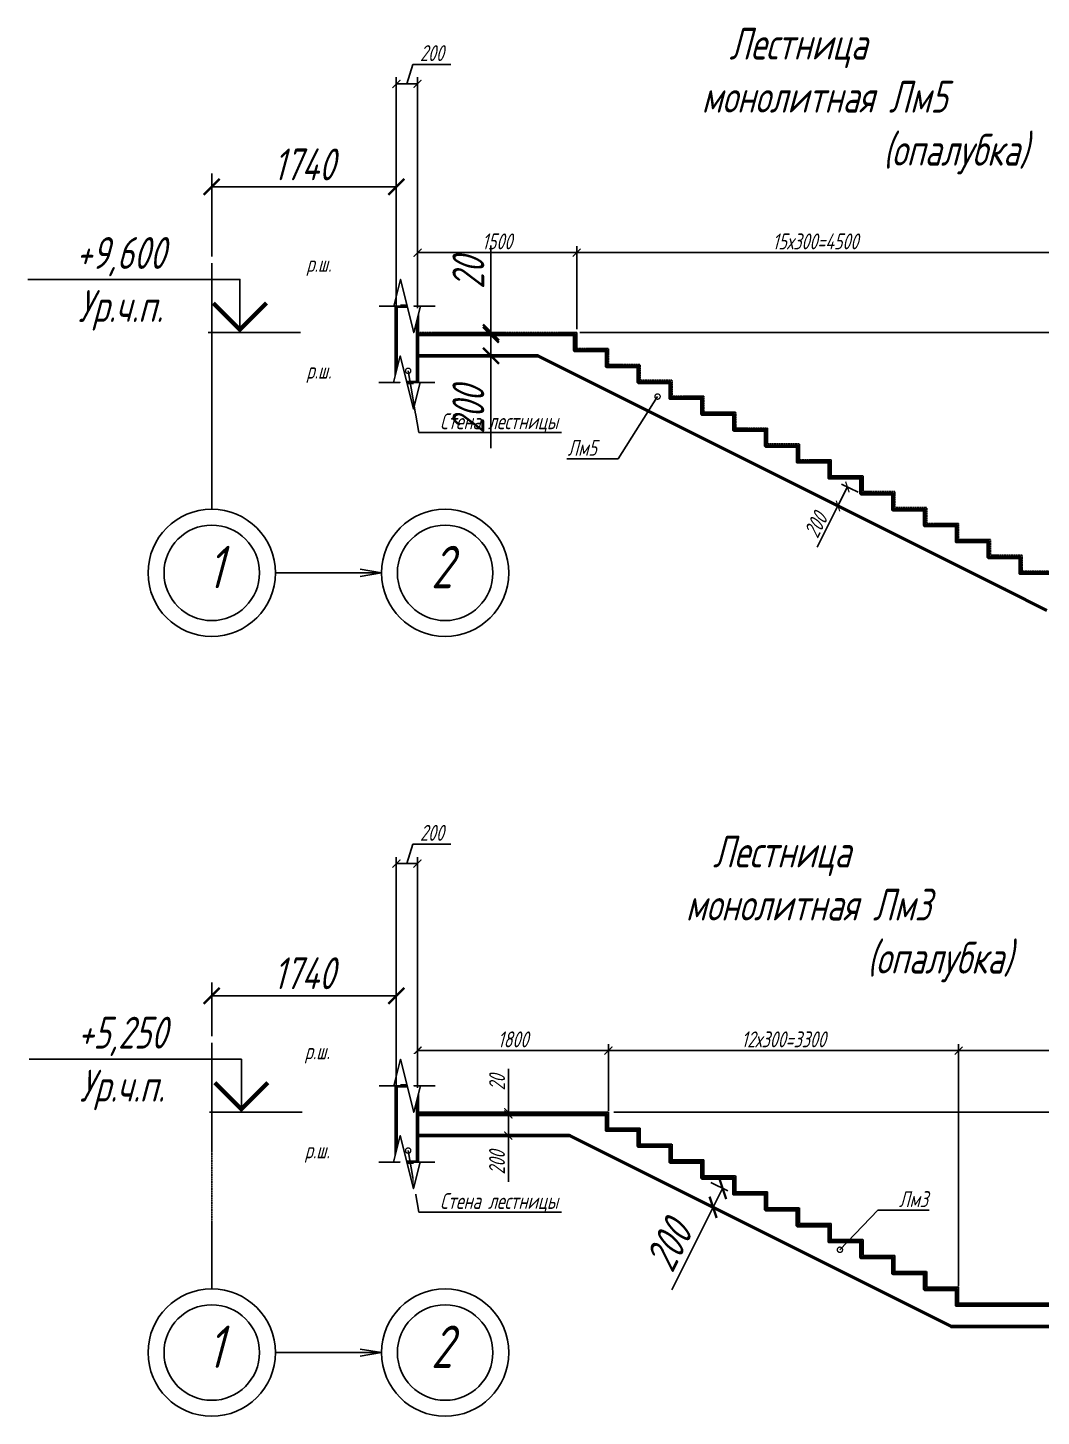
# Model space of a CAD drawing. Header units: millimetres. Extents: x 645 to 249636, y -127504 to 76561.
# Drawn here: x 138656 to 148209, y -37476 to -24388 of the extents above; entities that cross this region are included whole.
import ezdxf
from ezdxf import colors
from ezdxf.entities.mleader import LeaderData, LeaderLine
from ezdxf.enums import TextEntityAlignment as Align
from ezdxf.math import Vec2, Vec3

# ---------------------------------------------------------------- set-up
doc = ezdxf.new("R2010")
doc.units = ezdxf.units.MM
for name, pattern in [('JIS_02_1.0', [2, 1, -1]), ('Штриховая', [6, 4, -2]), ('Штрихпунктирная', [11, 6, -2, 1, -2])]:
    doc.linetypes.add(name, pattern=pattern)
doc.layers.get('Defpoints').update_dxf_attribs({"color": 8})
for name, color, linetype, lineweight in [('монолит', 5, 'Continuous', 50), ('Обозначение', 94, 'Continuous', 25), ('Обозначения @ 100', 82, 'Continuous', 25), ('Основная', 7, 'Continuous', 60)]:
    doc.layers.add(name, color=color, linetype=linetype, lineweight=lineweight)
doc.layers.add('пол', color=7, linetype='JIS_02_1.0')
doc.styles.get("Standard").update_dxf_attribs({"font": 'simplex.shx', "width": 0.7, "oblique": 15, "height": 3})
doc.dimstyles.new('Default', dxfattribs={"dimtxt": 3, "dimasz": 1.5, "dimexe": 1.25, "dimexo": 0.625, "dimtad": 1, "dimdec": 0, "dimtxsty": 'Standard', "dimblk": 'ARCHTICK', "dimcen": 2.5, "dimadec": 0, "dimazin": 0, "dimtfac": 1, "dimtdec": 0, "dimtmove": 0, "dimatfit": 3, "dimfxl": 1, "dimarcsym": 0})

# ---------------------------------------------------------------- blocks, each defined once
blk = doc.blocks.new('_DotSmall')
at = {"color": 0, "linetype": 'ByBlock', "const_width": 0.5}
blk.add_lwpolyline([(-0.0625, 0, 1), (0.0625, 0, 1)], format="xyb", close=True, dxfattribs=at)
blk = doc.blocks.new('_ArchTick')
at = {"color": 0, "linetype": 'ByBlock', "const_width": 0.15}
blk.add_lwpolyline([(-0.5, -0.5), (0.5, 0.5)], dxfattribs=at)
blk = doc.blocks.new('*D56')
at = {"layer": 'Defpoints', "color": 0, "transparency": 16777216}
for p in [(142330, -26508), (142330, -27011), (143830, -27261)]:
    blk.add_point(p, dxfattribs=at)
at = {"layer": 'Обозначение', "color": 0, "lineweight": -2, "transparency": 16777216}
for p, q in [((142330, -26980), (142330, -26446)), ((143830, -26508), (142330, -26508)), ((143830, -27230), (143830, -26446))]:
    blk.add_line(p, q, dxfattribs=at)
at = {"layer": 'Обозначение', "color": 0, "lineweight": -2, "transparency": 16777216, "xscale": 75, "yscale": 75, "zscale": 75, "rotation": 180}
blk.add_blockref('_ArchTick', (142330, -26508), dxfattribs=at)
at = {"layer": 'Обозначение', "color": 0, "lineweight": -2, "transparency": 16777216, "xscale": 75, "yscale": 75, "zscale": 75}
blk.add_blockref('_ArchTick', (143830, -26508), dxfattribs=at)
at = {"layer": 'Обозначение', "color": 0, "transparency": 16777216, "insert": (143080, -26402), "char_height": 150, "attachment_point": 5}
blk.add_mtext('1500', dxfattribs=at)
blk = doc.blocks.new('*D55')
at = {"layer": 'Defpoints', "color": 0, "transparency": 16777216}
for p in [(148330, -26508), (143830, -27261), (148330, -29511)]:
    blk.add_point(p, dxfattribs=at)
at = {"layer": 'Обозначение', "color": 0, "lineweight": -2, "transparency": 16777216}
for p, q in [((143830, -27230), (143830, -26446)), ((143830, -26508), (148330, -26508)), ((148330, -29480), (148330, -26446))]:
    blk.add_line(p, q, dxfattribs=at)
at = {"layer": 'Обозначение', "color": 0, "lineweight": -2, "transparency": 16777216, "xscale": 75, "yscale": 75, "zscale": 75, "rotation": 180}
blk.add_blockref('_ArchTick', (143830, -26508), dxfattribs=at)
at = {"layer": 'Обозначение', "color": 0, "lineweight": -2, "transparency": 16777216, "xscale": 75, "yscale": 75, "zscale": 75}
blk.add_blockref('_ArchTick', (148330, -26508), dxfattribs=at)
at = {"layer": 'Обозначение', "color": 0, "transparency": 16777216, "insert": (146080, -26402), "char_height": 150, "attachment_point": 5}
blk.add_mtext('15х300=4500', dxfattribs=at)
blk = doc.blocks.new('*D54')
at = {"layer": 'Defpoints', "color": 0, "transparency": 16777216}
for p in [(142330, -34030), (142330, -34461), (144130, -34631)]:
    blk.add_point(p, dxfattribs=at)
at = {"layer": 'Обозначение', "color": 0, "lineweight": -2, "transparency": 16777216}
for p, q in [((142330, -34430), (142330, -33968)), ((144130, -34600), (144130, -33968)), ((144130, -34030), (142330, -34030))]:
    blk.add_line(p, q, dxfattribs=at)
at = {"layer": 'Обозначение', "color": 0, "lineweight": -2, "transparency": 16777216, "xscale": 75, "yscale": 75, "zscale": 75, "rotation": 180}
blk.add_blockref('_ArchTick', (142330, -34030), dxfattribs=at)
at = {"layer": 'Обозначение', "color": 0, "lineweight": -2, "transparency": 16777216, "xscale": 75, "yscale": 75, "zscale": 75}
blk.add_blockref('_ArchTick', (144130, -34030), dxfattribs=at)
at = {"layer": 'Обозначение', "color": 0, "transparency": 16777216, "insert": (143230, -33924), "char_height": 150, "attachment_point": 5}
blk.add_mtext('1800', dxfattribs=at)
blk = doc.blocks.new('*D53')
at = {"layer": 'Defpoints', "color": 0, "transparency": 16777216}
for p in [(147430, -34030), (144130, -34631), (147430, -36281)]:
    blk.add_point(p, dxfattribs=at)
at = {"layer": 'Обозначение', "color": 0, "lineweight": -2, "transparency": 16777216}
for p, q in [((144130, -34600), (144130, -33968)), ((147430, -36250), (147430, -33968)), ((144130, -34030), (147430, -34030))]:
    blk.add_line(p, q, dxfattribs=at)
at = {"layer": 'Обозначение', "color": 0, "lineweight": -2, "transparency": 16777216, "xscale": 75, "yscale": 75, "zscale": 75, "rotation": 180}
blk.add_blockref('_ArchTick', (144130, -34030), dxfattribs=at)
at = {"layer": 'Обозначение', "color": 0, "lineweight": -2, "transparency": 16777216, "xscale": 75, "yscale": 75, "zscale": 75}
blk.add_blockref('_ArchTick', (147430, -34030), dxfattribs=at)
at = {"layer": 'Обозначение', "color": 0, "transparency": 16777216, "insert": (145780, -33924), "char_height": 150, "attachment_point": 5, "bg_fill": 3, "box_fill_scale": 1.1, "bg_fill_color": 256, "bg_fill_true_color": 13158600, "bg_fill_transparency": 0}
blk.add_mtext('12х300=3300', dxfattribs=at)
blk = doc.blocks.new('*D52')
at = {"layer": 'Defpoints', "color": 0, "transparency": 16777216}
for p in [(149830, -34030), (147430, -36281), (149830, -36319)]:
    blk.add_point(p, dxfattribs=at)
at = {"layer": 'Обозначение', "color": 0, "lineweight": -2, "transparency": 16777216}
for p, q in [((147430, -36250), (147430, -33968)), ((149830, -36288), (149830, -33968)), ((147430, -34030), (149830, -34030))]:
    blk.add_line(p, q, dxfattribs=at)
at = {"layer": 'Обозначение', "color": 0, "lineweight": -2, "transparency": 16777216, "xscale": 75, "yscale": 75, "zscale": 75, "rotation": 180}
blk.add_blockref('_ArchTick', (147430, -34030), dxfattribs=at)
at = {"layer": 'Обозначение', "color": 0, "lineweight": -2, "transparency": 16777216, "xscale": 75, "yscale": 75, "zscale": 75}
blk.add_blockref('_ArchTick', (149830, -34030), dxfattribs=at)
at = {"layer": 'Обозначение', "color": 0, "transparency": 16777216, "insert": (148630, -33924), "char_height": 150, "attachment_point": 5}
blk.add_mtext('2400', dxfattribs=at)
blk = doc.blocks.new('*D51')
at = {"layer": 'Defpoints', "color": 0, "transparency": 16777216}
for p in [(144150, -34611), (151179, -34611), (149830, -36411)]:
    blk.add_point(p, dxfattribs=at)
at = {"layer": 'Обозначение', "color": 0, "lineweight": -2, "transparency": 16777216}
for p, q in [((144181, -34611), (151241, -34611)), ((151179, -36411), (151179, -34611)), ((149861, -36411), (151241, -36411))]:
    blk.add_line(p, q, dxfattribs=at)
at = {"layer": 'Обозначение', "color": 0, "lineweight": -2, "transparency": 16777216, "xscale": 75, "yscale": 75, "zscale": 75}
for p, rotation in [((151179, -34611), 90), ((151179, -36411), 270)]:
    blk.add_blockref('_ArchTick', p, dxfattribs=dict(at, rotation=rotation))
at = {"layer": 'Обозначение', "color": 0, "transparency": 16777216, "insert": (150948, -35511), "char_height": 150, "attachment_point": 5, "rotation": 90}
blk.add_mtext('12х150=\\P1800', dxfattribs=at)
blk = doc.blocks.new('*D50')
at = {"layer": 'Defpoints', "color": 0, "transparency": 16777216}
for p in [(143830, -27261), (151179, -27261), (149830, -29661)]:
    blk.add_point(p, dxfattribs=at)
at = {"layer": 'Обозначение', "color": 0, "lineweight": -2, "transparency": 16777216}
for p, q in [((143861, -27261), (151241, -27261)), ((151179, -29661), (151179, -27261)), ((149861, -29661), (151241, -29661))]:
    blk.add_line(p, q, dxfattribs=at)
at = {"layer": 'Обозначение', "color": 0, "lineweight": -2, "transparency": 16777216, "xscale": 75, "yscale": 75, "zscale": 75}
for p, rotation in [((151179, -27261), 90), ((151179, -29661), 270)]:
    blk.add_blockref('_ArchTick', p, dxfattribs=dict(at, rotation=rotation))
at = {"layer": 'Обозначение', "color": 0, "transparency": 16777216, "insert": (151073, -28461), "char_height": 150, "attachment_point": 5, "rotation": 90}
blk.add_mtext('16х150=2400', dxfattribs=at)
blk = doc.blocks.new('*U25')
at = {"color": 0, "linetype": 'ByBlock', "lineweight": -2}
blk.add_line((3, 0), (11.72, 0), dxfattribs=at)
blk.add_lwpolyline([(8.72, 0), (8.72, 5), (28.72, 5)], dxfattribs=at)
at = {"color": 0, "linetype": 'ByBlock', "lineweight": -2, "const_width": 0.4}
blk.add_lwpolyline([(6.22, 2.78), (8.72, 0.28), (11.22, 2.78)], dxfattribs=at)
at = {"color": 0, "linetype": 'ByBlock', "lineweight": -2, "oblique": 15}
for tag, p in [('ОТМЕТКА', (19.97, 7.5)), ('НТЕКСТ', (19.97, 2.5))]:
    blk.add_attdef(tag, text='', height=3, dxfattribs=at).set_placement(p, align=Align.MIDDLE_CENTER)
blk = doc.blocks.new('*D68')
at = {"layer": 'Defpoints', "color": 0, "transparency": 16777216}
for p in [(146510, -28781), (146293, -28896), (146421, -28960)]:
    blk.add_point(p, dxfattribs=at)
at = {"layer": 'Обозначение', "color": 0, "lineweight": -2, "transparency": 16777216}
for p, q in [((146382, -28717), (146293, -28896)), ((146482, -28767), (146326, -28689)), ((146293, -28896), (146098, -29285)), ((146393, -28946), (146237, -28868))]:
    blk.add_line(p, q, dxfattribs=at)
at = {"layer": 'Обозначение', "color": 0, "lineweight": -2, "transparency": 16777216, "xscale": 75, "yscale": 75, "zscale": 75}
for p, rotation in [((146382, -28717), 63.4349488229234), ((146293, -28896), 243.4349488229234)]:
    blk.add_blockref('_ArchTick', p, dxfattribs=dict(at, rotation=rotation))
at = {"layer": 'Обозначение', "color": 0, "transparency": 16777216, "insert": (146084, -29076), "char_height": 150, "attachment_point": 5, "rotation": 63.4349}
blk.add_mtext('200', dxfattribs=at)
blk = doc.blocks.new('*D70')
at = {"layer": 'Defpoints', "color": 0, "transparency": 16777216}
for p in [(143186, -34611), (143279, -34611), (143279, -34631)]:
    blk.add_point(p, dxfattribs=at)
at = {"layer": 'Обозначение', "color": 0, "lineweight": -2, "transparency": 16777216}
for p, q in [((143186, -34611), (143186, -34201)), ((143248, -34611), (143124, -34611)), ((143248, -34631), (143124, -34631)), ((143186, -34631), (143186, -34611)), ((143186, -34631), (143186, -34706))]:
    blk.add_line(p, q, dxfattribs=at)
at = {"layer": 'Обозначение', "color": 0, "lineweight": -2, "transparency": 16777216, "xscale": 75, "yscale": 75, "zscale": 75}
for p, rotation in [((143186, -34611), 270), ((143186, -34631), 90)]:
    blk.add_blockref('_ArchTick', p, dxfattribs=dict(at, rotation=rotation))
at = {"layer": 'Обозначение', "color": 0, "transparency": 16777216, "insert": (143080, -34331), "char_height": 150, "attachment_point": 5, "rotation": 90}
blk.add_mtext('20', dxfattribs=at)
blk = doc.blocks.new('*D71')
at = {"layer": 'Defpoints', "color": 0, "transparency": 16777216}
for p in [(143356, -34631), (143186, -34831), (143356, -34831)]:
    blk.add_point(p, dxfattribs=at)
at = {"layer": 'Обозначение', "color": 0, "lineweight": -2, "transparency": 16777216}
for p, q in [((143325, -34631), (143123, -34631)), ((143186, -34631), (143186, -34831)), ((143325, -34831), (143123, -34831)), ((143186, -34831), (143186, -35266))]:
    blk.add_line(p, q, dxfattribs=at)
at = {"layer": 'Обозначение', "color": 0, "lineweight": -2, "transparency": 16777216, "xscale": 75, "yscale": 75, "zscale": 75}
for p, rotation in [((143186, -34631), 90), ((143186, -34831), 270)]:
    blk.add_blockref('_ArchTick', p, dxfattribs=dict(at, rotation=rotation))
at = {"layer": 'Обозначение', "color": 0, "transparency": 16777216, "insert": (143079, -35086), "char_height": 150, "attachment_point": 5, "rotation": 90}
blk.add_mtext('200', dxfattribs=at)
blk = doc.blocks.new('*U124')
at = {"color": 0, "linetype": 'ByBlock', "lineweight": -2}
for points in [[(0, 0.64), (-3, 0.64), (-3, 1.25), (0, 1.25)], [(0, -0.64), (-3, -0.64), (-3, -1.25), (0, -1.25)]]:
    blk.add_wipeout(points, dxfattribs=at)
blk.add_wipeout([(-3, -1.25), (0, -1.25), (-2.5, -0.62), (2.5, 0.62), (0, 1.25), (-3, 1.25)], dxfattribs=at)
at = {"color": 0, "linetype": 'ByBlock', "lineweight": -2, "ltscale": 100}
for points in [[(0, 1.25), (0, 0.64), (0, 2.64)], [(0, -1.25), (-2.5, -0.62), (2.5, 0.62), (0, 1.25)], [(0, -2.64), (0, -0.64), (0, -1.25)]]:
    blk.add_lwpolyline(points, dxfattribs=at)
blk = doc.blocks.new('*D522')
at = {"layer": 'Defpoints', "color": 0, "transparency": 16777216}
for p in [(142330, -27281), (142330, -27481), (143022, -27481)]:
    blk.add_point(p, dxfattribs=at)
at = {"layer": 'Обозначение', "color": 0, "lineweight": -2, "transparency": 16777216}
for p, q in [((142393, -27281), (143147, -27281)), ((143022, -27281), (143022, -27481)), ((142393, -27481), (143147, -27481)), ((143022, -27481), (143022, -28351))]:
    blk.add_line(p, q, dxfattribs=at)
at = {"layer": 'Обозначение', "color": 0, "lineweight": -2, "transparency": 16777216, "xscale": 150, "yscale": 150, "zscale": 150}
for p, rotation in [((143022, -27281), 90), ((143022, -27481), 270)]:
    blk.add_blockref('_ArchTick', p, dxfattribs=dict(at, rotation=rotation))
at = {"layer": 'Обозначение', "color": 0, "transparency": 16777216, "insert": (142809, -27991), "char_height": 300, "attachment_point": 5, "rotation": 90}
blk.add_mtext('200', dxfattribs=at)
blk = doc.blocks.new('*D523')
at = {"layer": 'Defpoints', "color": 0, "transparency": 16777216}
for p in [(142770, -27261), (142770, -27281), (143022, -27261)]:
    blk.add_point(p, dxfattribs=at)
at = {"layer": 'Обозначение', "color": 0, "lineweight": -2, "transparency": 16777216}
for p, q in [((143022, -27261), (143022, -26441)), ((142832, -27261), (143147, -27261)), ((142832, -27281), (143147, -27281)), ((143022, -27281), (143022, -27261)), ((143022, -27281), (143022, -27431))]:
    blk.add_line(p, q, dxfattribs=at)
at = {"layer": 'Обозначение', "color": 0, "lineweight": -2, "transparency": 16777216, "xscale": 150, "yscale": 150, "zscale": 150}
for p, rotation in [((143022, -27261), 270), ((143022, -27281), 90)]:
    blk.add_blockref('_ArchTick', p, dxfattribs=dict(at, rotation=rotation))
at = {"layer": 'Обозначение', "color": 0, "transparency": 16777216, "insert": (142809, -26701), "char_height": 300, "attachment_point": 5, "rotation": 90}
blk.add_mtext('20', dxfattribs=at)
blk = doc.blocks.new('*D538')
at = {"layer": 'Defpoints', "color": 0, "transparency": 16777216}
for p in [(145310, -35381), (145116, -35507), (145221, -35560)]:
    blk.add_point(p, dxfattribs=at)
at = {"layer": 'Обозначение', "color": 0, "lineweight": -2, "transparency": 16777216}
for p, q in [((145254, -35353), (145094, -35273)), ((145206, -35329), (145116, -35507)), ((145165, -35532), (145004, -35452)), ((145116, -35507), (144727, -36286))]:
    blk.add_line(p, q, dxfattribs=at)
at = {"layer": 'Обозначение', "color": 0, "lineweight": -2, "transparency": 16777216, "xscale": 150, "yscale": 150, "zscale": 150}
for p, rotation in [((145206, -35329), 63.43494882292102), ((145116, -35507), 243.434948822921)]:
    blk.add_blockref('_ArchTick', p, dxfattribs=dict(at, rotation=rotation))
at = {"layer": 'Обозначение', "color": 0, "transparency": 16777216, "insert": (144698, -35869), "char_height": 300, "attachment_point": 5, "rotation": 63.4349}
blk.add_mtext('200', dxfattribs=at)
blk = doc.blocks.new('*D1056')
at = {"layer": 'Defpoints', "color": 0, "transparency": 16777216}
for p in [(142130, -32267), (142130, -34411), (142330, -34411)]:
    blk.add_point(p, dxfattribs=at)
at = {"layer": 'Обозначение', "color": 0, "lineweight": -2, "transparency": 16777216}
for p, q in [((142230, -32267), (142285, -32083)), ((142285, -32083), (142645, -32083)), ((142130, -34380), (142130, -32205)), ((142330, -32267), (142130, -32267)), ((142330, -34380), (142330, -32205))]:
    blk.add_line(p, q, dxfattribs=at)
at = {"layer": 'Обозначение', "color": 0, "lineweight": -2, "transparency": 16777216, "xscale": 75, "yscale": 75, "zscale": 75, "rotation": 180}
blk.add_blockref('_ArchTick', (142130, -32267), dxfattribs=at)
at = {"layer": 'Обозначение', "color": 0, "lineweight": -2, "transparency": 16777216, "xscale": 75, "yscale": 75, "zscale": 75}
blk.add_blockref('_ArchTick', (142330, -32267), dxfattribs=at)
at = {"layer": 'Обозначение', "color": 0, "transparency": 16777216, "insert": (142465, -31977), "char_height": 150, "attachment_point": 5}
blk.add_mtext('200', dxfattribs=at)
blk = doc.blocks.new('_Open')
at = {"color": 0, "linetype": 'ByBlock', "lineweight": -2}
for p, q in [((-1, 0.167), (0, 0)), ((-1, -0.167), (0, 0)), ((0, 0), (-1, 0))]:
    blk.add_line(p, q, dxfattribs=at)
blk = doc.blocks.new('*D1058')
at = {"layer": 'Defpoints', "color": 0, "transparency": 16777216}
for p in [(140390, -33514), (140390, -33957), (142130, -33986)]:
    blk.add_point(p, dxfattribs=at)
at = {"layer": 'Обозначение', "color": 0, "lineweight": -2, "transparency": 16777216}
for p, q in [((140390, -33895), (140390, -33389)), ((142130, -33923), (142130, -33389)), ((142130, -33514), (140390, -33514))]:
    blk.add_line(p, q, dxfattribs=at)
at = {"layer": 'Обозначение', "color": 0, "lineweight": -2, "transparency": 16777216, "xscale": 150, "yscale": 150, "zscale": 150, "rotation": 180}
blk.add_blockref('_ArchTick', (140390, -33514), dxfattribs=at)
at = {"layer": 'Обозначение', "color": 0, "lineweight": -2, "transparency": 16777216, "xscale": 150, "yscale": 150, "zscale": 150}
blk.add_blockref('_ArchTick', (142130, -33514), dxfattribs=at)
at = {"layer": 'Обозначение', "color": 0, "transparency": 16777216, "insert": (141260, -33301), "char_height": 300, "attachment_point": 5}
blk.add_mtext('1740', dxfattribs=at)
blk = doc.blocks.new('*D1060')
at = {"layer": 'Defpoints', "color": 0, "transparency": 16777216}
for p in [(142130, -24917), (142130, -27061), (142330, -27061)]:
    blk.add_point(p, dxfattribs=at)
at = {"layer": 'Обозначение', "color": 0, "lineweight": -2, "transparency": 16777216}
for p, q in [((142230, -24917), (142285, -24733)), ((142285, -24733), (142645, -24733)), ((142130, -27030), (142130, -24855)), ((142330, -27030), (142330, -24855)), ((142330, -24917), (142130, -24917))]:
    blk.add_line(p, q, dxfattribs=at)
at = {"layer": 'Обозначение', "color": 0, "lineweight": -2, "transparency": 16777216, "xscale": 75, "yscale": 75, "zscale": 75, "rotation": 180}
blk.add_blockref('_ArchTick', (142130, -24917), dxfattribs=at)
at = {"layer": 'Обозначение', "color": 0, "lineweight": -2, "transparency": 16777216, "xscale": 75, "yscale": 75, "zscale": 75}
blk.add_blockref('_ArchTick', (142330, -24917), dxfattribs=at)
at = {"layer": 'Обозначение', "color": 0, "transparency": 16777216, "insert": (142465, -24627), "char_height": 150, "attachment_point": 5}
blk.add_mtext('200', dxfattribs=at)
blk = doc.blocks.new('*D1062')
at = {"layer": 'Defpoints', "color": 0, "transparency": 16777216}
for p in [(140390, -25888), (140390, -26607), (142130, -26636)]:
    blk.add_point(p, dxfattribs=at)
at = {"layer": 'Обозначение', "color": 0, "lineweight": -2, "transparency": 16777216}
for p, q in [((140390, -26545), (140390, -25763)), ((142130, -26573), (142130, -25763)), ((142130, -25888), (140390, -25888))]:
    blk.add_line(p, q, dxfattribs=at)
at = {"layer": 'Обозначение', "color": 0, "lineweight": -2, "transparency": 16777216, "xscale": 150, "yscale": 150, "zscale": 150, "rotation": 180}
blk.add_blockref('_ArchTick', (140390, -25888), dxfattribs=at)
at = {"layer": 'Обозначение', "color": 0, "lineweight": -2, "transparency": 16777216, "xscale": 150, "yscale": 150, "zscale": 150}
blk.add_blockref('_ArchTick', (142130, -25888), dxfattribs=at)
at = {"layer": 'Обозначение', "color": 0, "transparency": 16777216, "insert": (141260, -25676), "char_height": 300, "attachment_point": 5}
blk.add_mtext('1740', dxfattribs=at)

msp = doc.modelspace()

# ---------------------------------------------------------------- linework, layer by layer
at = {"layer": 'монолит', "ltscale": 5}
for p, q in [((142130.073, -27010.852), (142130.073, -27730.852)), ((142330.073, -27010.852), (142330.073, -27730.852)), ((142130.073, -34360.783), (142130.073, -35080.783)), ((142330.073, -34360.783), (142330.073, -35080.783))]:
    msp.add_line(p, q, dxfattribs=at)
at = {"layer": 'Обозначение', "linetype": 'Штрихпунктирная', "ltscale": 0.5}
for p, q in [((140390.073, -28926.466), (140390.073, -26607.042)), ((140390.073, -36276.466), (140390.073, -33957.042))]:
    msp.add_line(p, q, dxfattribs=at)
at = {"layer": 'Обозначение'}
for centre, radius in [((140390.073, -29526.466), 600), ((142590.073, -29526.466), 600), ((140390.073, -29526.466), 450), ((142590.073, -29526.466), 450), ((140390.073, -36876.466), 600), ((142590.073, -36876.466), 600), ((140390.073, -36876.466), 450), ((142590.073, -36876.466), 450)]:
    msp.add_circle(centre, radius, dxfattribs=at)
at = {"layer": 'Основная'}
for points in [[(142130.073, -27010.852), (142330.073, -27010.852), (142330.073, -27730.852), (142130.073, -27730.852)], [(142130.073, -34360.783), (142330.073, -34360.783), (142330.073, -35080.783), (142130.073, -35080.783)]]:
    msp.add_lwpolyline(points, close=True, dxfattribs=at)
at = {"layer": 'Основная', "color": 4}
msp.add_lwpolyline([(148310.068, -29530.783), (148010.068, -29530.783), (148010.068, -29380.783), (147710.068, -29380.783), (147710.068, -29230.783), (147410.068, -29230.783), (147410.068, -29080.783), (147110.068, -29080.783), (147110.068, -28930.783), (146810.068, -28930.783), (146810.068, -28780.783), (146510.068, -28780.783), (146510.068, -28630.783), (146210.068, -28630.783), (146210.068, -28480.783), (145910.068, -28480.783), (145910.068, -28330.783), (145610.068, -28330.783), (145610.068, -28180.783), (145310.068, -28180.783), (145310.068, -28030.783), (145010.068, -28030.783), (145010.068, -27880.783), (144710.068, -27880.783), (144710.068, -27730.783), (144410.068, -27730.783), (144410.068, -27580.783), (144110.068, -27580.783), (144110.068, -27430.783), (143810.068, -27430.783), (143810.068, -27280.783), (142330.073, -27280.783), (142330.073, -27480.783), (143462.855, -27480.783), (147862.855, -29680.783), (148261.916, -29880.314)], dxfattribs=at)
at = {"layer": 'пол'}
for points in [[(148329.999, -29510.852), (148029.999, -29510.852), (148029.999, -29360.852), (147729.999, -29360.852), (147729.999, -29210.852), (147429.999, -29210.852), (147429.999, -29060.852), (147129.999, -29060.852), (147129.999, -28910.852), (146829.999, -28910.852), (146829.999, -28760.852), (146529.999, -28760.852), (146529.999, -28610.852), (146229.999, -28610.852), (146229.999, -28460.852), (145929.999, -28460.852), (145929.999, -28310.852), (145629.999, -28310.852), (145629.999, -28160.852), (145329.999, -28160.852), (145329.999, -28010.852), (145029.999, -28010.852), (145029.999, -27860.852), (144729.999, -27860.852), (144729.999, -27710.852), (144429.999, -27710.852), (144429.999, -27560.852), (144129.999, -27560.852), (144129.999, -27410.852), (143929.919, -27410.852), (143829.999, -27410.852), (143829.999, -27260.852), (142330.073, -27260.852)], [(143972.402, -27430.783), (143810.068, -27430.783), (143810.068, -27280.783)]]:
    msp.add_lwpolyline(points, dxfattribs=at)

# ---------------------------------------------------------------- block references
at = {"layer": 'Обозначение'}
ref = msp.add_blockref('*U25', (141527.506, -27260.981), dxfattribs=dict(at, xscale=-100, yscale=100, zscale=100))
ref.add_attrib('ОТМЕТКА', '+9,600', dxfattribs={"layer": '0', "color": 0, "linetype": 'ByBlock', "lineweight": -2, "height": 300, "oblique": 15, "width": 0.7}).set_placement((139530.898, -26510.981), align=Align.MIDDLE_CENTER)
ref.add_attrib('НТЕКСТ', 'Ур.ч.п.', dxfattribs={"layer": '0', "color": 0, "linetype": 'ByBlock', "lineweight": -2, "height": 300, "oblique": 15, "width": 0.7}).set_placement((139530.898, -27010.981), align=Align.MIDDLE_CENTER)
ref = msp.add_blockref('*U25', (141541.655, -34610.781), dxfattribs=dict(at, xscale=-100, yscale=100, zscale=100))
ref.add_attrib('ОТМЕТКА', '+5,250', dxfattribs={"layer": '0', "color": 0, "linetype": 'ByBlock', "lineweight": -2, "height": 300, "oblique": 15, "width": 0.7}).set_placement((139545.047, -33860.781), align=Align.MIDDLE_CENTER)
ref.add_attrib('НТЕКСТ', 'Ур.ч.п.', dxfattribs={"layer": '0', "color": 0, "linetype": 'ByBlock', "lineweight": -2, "height": 300, "oblique": 15, "width": 0.7}).set_placement((139545.047, -34360.781), align=Align.MIDDLE_CENTER)

# ---------------------------------------------------------------- texts
at = {"layer": 'Обозначение', "char_height": 150, "attachment_point": 1}
for s, insert, width in [('\\pi261.46434;{\\H2x;Лестница монолитная Лм5\\P\\pi1709.8618;(опалубка)}', (145007.958, -24387.646), 2546.65672), ('р.ш.', (141281.947, -26538.197), 243.6856), ('р.ш.', (141281.947, -27545.449), 243.6856), ('\\pi256.46434;{\\H2x;Лестница монолитная Лм3\\P\\pi1709.8618;(опалубка)}', (144857.958, -32003.45), 2546.65672), ('р.ш.', (141266.365, -33961.02), 243.6856), ('р.ш.', (141266.365, -34895.38), 243.6856)]:
    msp.add_mtext(s, dxfattribs=dict(at, insert=insert, width=width))
at = {"layer": 'Обозначение', "char_height": 400, "attachment_point": 1}
for s, insert in [('1', (140349.384, -29271.425)), ('2', (142457.904, -29271.425)), ('1', (140349.384, -36621.425)), ('2', (142457.904, -36621.425))]:
    msp.add_mtext_dynamic_manual_height_columns(s, width=1353.65837, gutter_width=1500, heights=[0], dxfattribs=dict(at, insert=insert))

# ---------------------------------------------------------------- dimensions: what is measured, and where the dimension line sits
at = {"layer": 'Обозначение'}
for base, p1, p2, picture, middle in [((140390.073, -25888.415), (142130.073, -26635.684), (140390.073, -26607.042), '*D1062', (141260.073, -25888.415)), ((140390.073, -33513.854), (142130.073, -33985.684), (140390.073, -33957.042), '*D1058', (141260.073, -33513.854))]:
    dim = msp.add_linear_dim(base=base, p1=p1, p2=p2, dimstyle='Default', dxfattribs=at)
    dim.commit()
    dim.dimension.update_dxf_attribs({"geometry": picture, "text_midpoint": middle, "dimtype": 160})
for base, p1, p2, picture, middle in [((142330.073, -26508.169), (143829.983, -27260.852), (142330.073, -27010.852), '*D56', (143080.028, -26401.919)), ((142330.073, -34030.202), (144129.999, -34630.783), (142330.073, -34460.783), '*D54', (143230.036, -33923.952))]:
    dim = msp.add_linear_dim(base=base, p1=p1, p2=p2, dimstyle='Default', dxfattribs=at)
    dim.commit()
    dim.dimension.update_dxf_attribs({"geometry": picture, "text_midpoint": middle})
dim = msp.add_linear_dim(base=(148329.999, -26508.169), p1=(143829.983, -27260.852), p2=(148329.999, -29510.852), text='15х300=<>', dimstyle='Default', dxfattribs=at)
dim.commit()
dim.dimension.update_dxf_attribs({"geometry": '*D55', "text_midpoint": (146079.991, -26508.169), "dimtype": 160})
for base, p1, p2, picture, middle in [((143021.812, -27260.852), (142769.693, -27280.783), (142769.693, -27260.852), '*D523', (142809.312, -26700.816)), ((143186.074, -34610.783), (143278.79, -34630.783), (143278.79, -34610.783), '*D70', (143079.824, -34330.765)), ((143185.557, -34830.783), (143355.815, -34630.783), (143355.815, -34830.783), '*D71', (143079.307, -35085.801))]:
    dim = msp.add_linear_dim(base=base, p1=p1, p2=p2, angle=90, dimstyle='Default', dxfattribs=at)
    dim.commit()
    dim.dimension.update_dxf_attribs({"geometry": picture, "text_midpoint": middle})
dim = msp.add_linear_dim(base=(151178.972, -27260.852), p1=(149830.068, -29661.055), p2=(143829.999, -27260.852), angle=90, text='16х150=<>', dimstyle='Default', dxfattribs=at)
dim.commit()
dim.dimension.update_dxf_attribs({"geometry": '*D50', "text_midpoint": (151178.972, -28460.954), "dimtype": 160})
dim = msp.add_aligned_dim(p1=(146510.068, -28780.783), p2=(146420.626, -28959.669), distance=-143.117, dimstyle='Default', dxfattribs=at)
dim.commit()
dim.dimension.update_dxf_attribs({"geometry": '*D68', "text_midpoint": (146083.537, -29076.243)})

# ---------------------------------------------------------------- leaders
ml = msp.add_multileader_mtext('Standard', dxfattribs=at)
ml.set_content('Лм5', color=256)
ml.set_leader_properties()
ml.set_arrow_properties(name='DOTSMALL')
ml.build(insert=Vec2(0, 0))
ml.multileader.update_dxf_attribs({"text_left_attachment_type": 6, "text_right_attachment_type": 6, "dogleg_length": 2, "arrow_head_size": 100, "scale": 50})
ctx = ml.context
ctx.base_point, ctx.scale, ctx.char_height, ctx.arrow_head_size, ctx.landing_gap_size, ctx.plane_origin = Vec3(143614.975, -28452.497), 50, 150, 100, 100, Vec3(144592.443, -27864.445)
ctx.left_attachment, ctx.right_attachment, ctx.text_align_type = 6, 6, 2
notes = []
notes.append((ctx, [(0, (1, 1, 0), (144220.167, -28452.497), (-1, 0), 100, [(0, [(144592.443, -27864.445)], 0, [])])]))
ctx.mtext.insert, ctx.mtext.alignment, ctx.mtext.flow_direction = Vec3(144020.167, -28272.497), 3, 5
ml = msp.add_multileader_mtext('Standard', dxfattribs=at)
ml.set_content('', color=256)
ml.set_leader_properties()
ml.set_arrow_properties(name='OPEN')
ml.build(insert=Vec2(0, 0))
ml.multileader.update_dxf_attribs({"text_left_attachment_type": 6, "text_right_attachment_type": 6, "dogleg_length": 2, "arrow_head_size": 200, "scale": 100})
ctx = ml.context
ctx.base_point, ctx.scale, ctx.char_height, ctx.arrow_head_size, ctx.landing_gap_size, ctx.plane_origin = Vec3(140783.859, -29526.466), 100, 300, 200, 200, Vec3(141990.073, -29526.466)
ctx.left_attachment, ctx.right_attachment, ctx.text_align_type = 6, 6, 2
notes.append((ctx, [(0, (1, 1, 0), (141326.707, -29526.466), (-1, 0), 142.848, [(0, [(141990.073, -29526.466)], 0, [])])]))
ctx.mtext.insert, ctx.mtext.alignment, ctx.mtext.flow_direction = Vec3(140983.859, -29226.466), 3, 5
ml = msp.add_multileader_mtext('Standard', dxfattribs=at)
ml.set_content('Стена лестницы', color=256)
ml.set_leader_properties()
ml.set_arrow_properties(name='DOTSMALL')
ml.build(insert=Vec2(0, 0))
ml.multileader.update_dxf_attribs({"text_left_attachment_type": 6, "text_right_attachment_type": 6, "dogleg_length": 2, "arrow_head_size": 100, "scale": 50})
ctx = ml.context
ctx.base_point, ctx.scale, ctx.char_height, ctx.arrow_head_size, ctx.landing_gap_size, ctx.plane_origin = Vec3(142441.903, -35552.195), 50, 150, 100, 100, Vec3(142241.617, -34972.032)
ctx.left_attachment, ctx.right_attachment = 6, 6
notes.append((ctx, [(1, (1, 1, 0), (142341.903, -35552.195), (1, 0), 100, [(0, [(142241.617, -34972.032)], 0, [])])]))
ctx.mtext.insert, ctx.mtext.flow_direction = Vec3(142541.903, -35372.195), 5
ml = msp.add_multileader_mtext('Standard', dxfattribs=at)
ml.set_content('Лм3', color=256)
ml.set_leader_properties()
ml.set_arrow_properties(name='DOTSMALL')
ml.build(insert=Vec2(0, 0))
ml.multileader.update_dxf_attribs({"text_left_attachment_type": 6, "text_right_attachment_type": 6, "dogleg_length": 2, "arrow_head_size": 100, "scale": 50})
ctx = ml.context
ctx.base_point, ctx.scale, ctx.char_height, ctx.arrow_head_size, ctx.landing_gap_size, ctx.plane_origin = Vec3(146767.613, -35535.212), 50, 150, 100, 100, Vec3(146311.527, -35907.429)
ctx.left_attachment, ctx.right_attachment = 6, 6
notes.append((ctx, [(1, (1, 1, 0), (146667.613, -35535.212), (1, 0), 100, [(0, [(146311.527, -35907.429)], 0, [])])]))
ctx.mtext.insert, ctx.mtext.flow_direction = Vec3(146867.613, -35355.212), 5
ml = msp.add_multileader_mtext('Standard', dxfattribs=at)
ml.set_content('', color=256)
ml.set_leader_properties()
ml.set_arrow_properties(name='OPEN')
ml.build(insert=Vec2(0, 0))
ml.multileader.update_dxf_attribs({"text_left_attachment_type": 6, "text_right_attachment_type": 6, "dogleg_length": 2, "arrow_head_size": 200, "scale": 100})
ctx = ml.context
ctx.base_point, ctx.scale, ctx.char_height, ctx.arrow_head_size, ctx.landing_gap_size, ctx.plane_origin = Vec3(140783.859, -36876.466), 100, 300, 200, 200, Vec3(141990.073, -36876.466)
ctx.left_attachment, ctx.right_attachment, ctx.text_align_type = 6, 6, 2
notes.append((ctx, [(0, (1, 1, 0), (141326.707, -36876.466), (-1, 0), 142.848, [(0, [(141990.073, -36876.466)], 0, [])])]))
ctx.mtext.insert, ctx.mtext.alignment, ctx.mtext.flow_direction = Vec3(140983.859, -36576.466), 3, 5
for ctx, leaders in notes:
    for number, flags, end, landing, length, lines in leaders:
        leader = LeaderData()
        leader.index, (leader.has_last_leader_line, leader.has_dogleg_vector, leader.attachment_direction) = number, flags
        leader.last_leader_point, leader.dogleg_vector, leader.dogleg_length = Vec3(end), Vec3(landing), length
        for number, points, colour, breaks in lines:
            line = LeaderLine()
            line.index, line.vertices, line.color, line.breaks = number, Vec3.list(points), colors.encode_raw_color(colour), breaks
            leader.lines.append(line)
        ctx.leaders.append(leader)

# ---------------------------------------------------------------- next in the draw order: block references
at = {"layer": 'Обозначения @ 100', "ltscale": 100, "xscale": 100, "yscale": 100, "zscale": 100}
for p, rotation in [((142231.751, -27010.852), 270), ((142228.394, -27730.852), 90.00000000000001), ((142231.751, -34360.783), 270), ((142228.394, -35080.783), 90.00000000000001)]:
    msp.add_blockref('*U124', p, dxfattribs=dict(at, rotation=rotation))

# ---------------------------------------------------------------- next in the draw order: dimensions: what is measured, and where the dimension line sits
at = {"layer": 'Обозначение'}
dim = msp.add_linear_dim(base=(147429.999, -34030.202), p1=(144129.999, -34630.783), p2=(147429.999, -36280.783), text='12х300=<>', dimstyle='Default', override={"dimtfill": 1}, dxfattribs=at)
dim.commit()
dim.dimension.update_dxf_attribs({"geometry": '*D53', "text_midpoint": (145779.999, -33923.952)})

# ---------------------------------------------------------------- next in the draw order: linework, layer by layer
at = {"layer": 'Обозначение', "color": 6, "linetype": 'Штриховая'}
msp.add_lwpolyline([(142330.073, -34610.783), (144129.999, -34610.783), (144129.999, -34760.783), (144429.999, -34760.783), (144429.999, -34910.783), (144729.999, -34910.783), (144729.999, -35060.783), (145029.999, -35060.783), (145029.999, -35210.783), (145329.999, -35210.783), (145329.999, -35360.783), (145629.999, -35360.783), (145629.999, -35510.783), (145929.999, -35510.783), (145929.999, -35660.783), (146229.999, -35660.783), (146229.999, -35810.783), (146529.999, -35810.783), (146529.999, -35960.783), (146829.999, -35960.783), (146829.999, -36110.783), (147129.999, -36110.783), (147129.999, -36260.783), (147429.999, -36260.783), (147429.999, -36410.783), (149830.068, -36410.783)], dxfattribs=at)
at = {"layer": 'Основная', "color": 4}
msp.add_lwpolyline([(149830.068, -36630.783), (147362.786, -36630.783), (143762.786, -34830.783), (142330.073, -34830.783), (142330.073, -34630.783), (144109.999, -34630.783), (144109.999, -34780.783), (144409.999, -34780.783), (144409.999, -34930.783), (144709.999, -34930.783), (144709.999, -35080.783), (145009.999, -35080.783), (145009.999, -35230.783), (145309.999, -35230.783), (145309.999, -35380.783), (145609.999, -35380.783), (145609.999, -35530.783), (145909.999, -35530.783), (145909.999, -35680.783), (146209.999, -35680.783), (146209.999, -35830.783), (146509.999, -35830.783), (146509.999, -35980.783), (146809.999, -35980.783), (146809.999, -36130.783), (147109.999, -36130.783), (147109.999, -36280.783), (147409.999, -36280.783), (147409.999, -36430.783), (149830.068, -36430.783)], dxfattribs=at)

# ---------------------------------------------------------------- next in the draw order: dimensions: what is measured, and where the dimension line sits
at = {"layer": 'Обозначение'}
for base, p1, p2, picture, middle in [((142130.073, -24917.367), (142330.073, -27060.783), (142130.073, -27060.783), '*D1060', (142316.635, -24626.742)), ((142130.073, -32267.367), (142330.073, -34410.783), (142130.073, -34410.783), '*D1056', (142316.635, -31976.742))]:
    dim = msp.add_linear_dim(base=base, p1=p1, p2=p2, dimstyle='Default', override={"dimtmove": 1}, dxfattribs=at)
    dim.commit()
    dim.dimension.update_dxf_attribs({"geometry": picture, "text_midpoint": middle})
dim = msp.add_linear_dim(base=(143021.812, -27480.783), p1=(142330.073, -27280.783), p2=(142330.073, -27480.783), angle=90, dimstyle='Default', dxfattribs=at)
dim.commit()
dim.dimension.update_dxf_attribs({"geometry": '*D522', "text_midpoint": (142809.312, -27990.82)})
dim = msp.add_linear_dim(base=(149830.068, -34030.202), p1=(147429.999, -36280.783), p2=(149830.068, -36318.783), dimstyle='Default', dxfattribs=at)
dim.commit()
dim.dimension.update_dxf_attribs({"geometry": '*D52', "text_midpoint": (148630.034, -33923.952)})
dim = msp.add_linear_dim(base=(151178.972, -34610.783), p1=(149830.068, -36410.783), p2=(144149.999, -34610.783), angle=90, text='12х150=\\P<>', dimstyle='Default', dxfattribs=at)
dim.commit()
dim.dimension.update_dxf_attribs({"geometry": '*D51', "text_midpoint": (151178.972, -35510.783), "dimtype": 160})
dim = msp.add_aligned_dim(p1=(145309.999, -35380.783), p2=(145220.557, -35559.669), distance=-116.723, dimstyle='Default', dxfattribs=at)
dim.commit()
dim.dimension.update_dxf_attribs({"geometry": '*D538', "text_midpoint": (144697.995, -35868.626)})

# ---------------------------------------------------------------- next in the draw order: leaders
ml = msp.add_multileader_mtext('Standard', dxfattribs=at)
ml.set_content('Стена лестницы', color=256)
ml.set_leader_properties()
ml.set_arrow_properties(name='DOTSMALL')
ml.build(insert=Vec2(0, 0))
ml.multileader.update_dxf_attribs({"text_left_attachment_type": 6, "text_right_attachment_type": 6, "dogleg_length": 2, "arrow_head_size": 100, "scale": 50})
ctx = ml.context
ctx.base_point, ctx.scale, ctx.char_height, ctx.arrow_head_size, ctx.landing_gap_size, ctx.plane_origin = Vec3(142441.903, -28202.264), 50, 150, 100, 100, Vec3(142241.617, -27622.101)
ctx.left_attachment, ctx.right_attachment = 6, 6
notes = []
notes.append((ctx, [(1, (1, 1, 0), (142341.903, -28202.264), (1, 0), 100, [(0, [(142241.617, -27622.101)], 0, [])])]))
ctx.mtext.insert, ctx.mtext.flow_direction = Vec3(142541.903, -28022.264), 5
for ctx, leaders in notes:
    for number, flags, end, landing, length, lines in leaders:
        leader = LeaderData()
        leader.index, (leader.has_last_leader_line, leader.has_dogleg_vector, leader.attachment_direction) = number, flags
        leader.last_leader_point, leader.dogleg_vector, leader.dogleg_length = Vec3(end), Vec3(landing), length
        for number, points, colour, breaks in lines:
            line = LeaderLine()
            line.index, line.vertices, line.color, line.breaks = number, Vec3.list(points), colors.encode_raw_color(colour), breaks
            leader.lines.append(line)
        ctx.leaders.append(leader)

doc.saveas('drawing.dxf')
